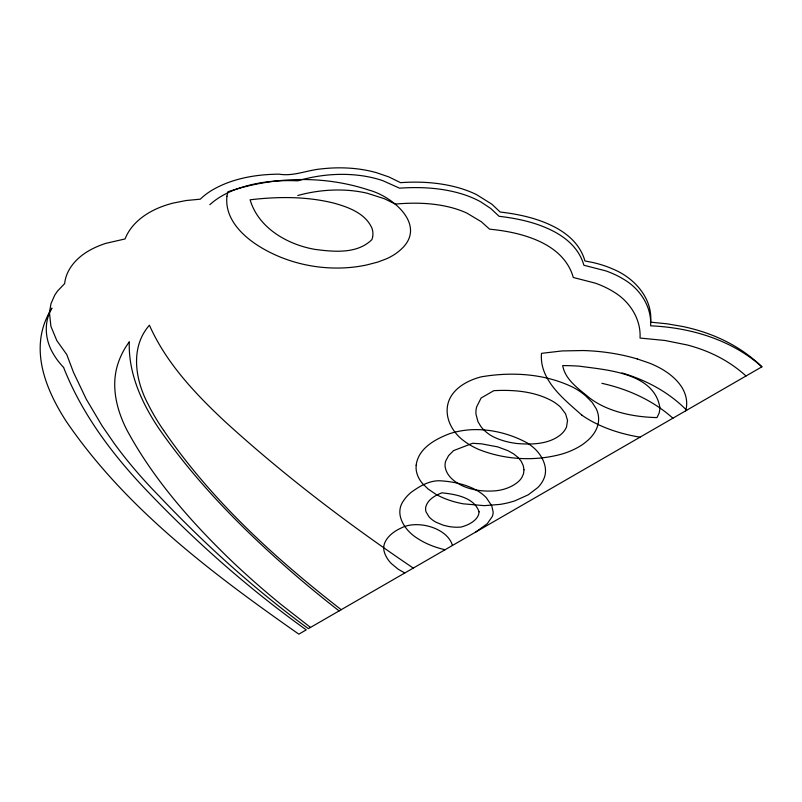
<?xml version="1.0" encoding="UTF-8"?>
<svg xmlns="http://www.w3.org/2000/svg" width="802" height="802" viewBox="0 0 802 802"><rect width="100%" height="100%" fill="white"/><g stroke="black" fill="none" stroke-linecap="round" stroke-linejoin="round"><path stroke-width="1.2" d="M685.61 410.855C688.417 401.782 685.57 391.847 679.906 384.479A86.796 50.115 0 0 0 649.56 363.156L637.279 358.955M209.823 204.69L213.372 201.683A87.228 50.366 0 0 1 235.788 189.402C255.517 182.044 276.85 179.879 297.773 180.831C319.306 174.515 342.223 172.56 364.429 176.119A78.686 45.433 0 0 1 382.875 180.701L399.506 188.169C420.99 186.665 442.955 187.889 463.586 194.475A84.962 49.052 0 0 1 480.859 201.934L490.744 208.48L499.105 216.309C518.533 218.555 538.102 222.866 555.405 232.299A91.879 53.052 0 0 1 569.891 242.695C576.417 248.831 581.5 256.57 583.876 265.251L605.871 270.896A86.135 49.734 0 0 1 623.906 279.417C640.076 288.88 651.765 306.685 650.633 325.823C690.682 327.567 731.574 339.677 761.9 366.815L308.369 628.658C254.485 589.29 204.831 544.317 158.966 495.897A862.12 497.741 0 0 1 114.425 443.707L102.135 425.922L86.235 399.105L73.473 372.318L66.777 354.574L56.802 340.569L50.917 326.364L49.433 312.449L51.017 303.547L54.767 295.106L57.483 291.096L64.651 283.607C66.165 268.7 77.543 256.881 90.205 250.013A76.03 43.889 0 0 1 105.894 243.337L125.052 238.946C130.475 225.011 142.856 215.066 156.139 209.001A78.055 45.062 0 0 1 173.182 203.076L186.144 200.52L200.289 199.187A84.451 48.752 0 0 1 212.219 190.074C232.329 178.345 256.008 174.375 279.016 174.154C293.542 176.59 306.965 170.154 321.291 168.901C332.92 167.568 344.7 167.458 356.349 168.761A83.177 48.02 0 0 1 376.389 172.651L388.92 176.951L400.559 182.666C419.907 181.292 439.576 182.475 458.313 187.708A88.992 51.378 0 0 1 476.468 194.575L491.806 204.149L500.167 212.029C519.596 214.274 539.155 218.585 556.458 228.009A91.879 53.052 0 0 1 570.954 238.405C577.48 244.55 582.563 252.289 584.939 260.971L592.508 262.434A82.506 47.639 0 0 1 612.939 269.071C634.051 277.692 652.798 298.043 650.633 322.153L667.374 323.848L683.374 326.635A134.185 77.473 0 0 1 705.91 332.89C726.682 340.088 746.141 351.406 761.9 366.815M475.797 531.997L487.305 523.666L492.318 516.448A36.712 21.193 0 0 0 493.15 511.897L491.746 505.811L486.343 497.721A55.127 31.829 0 0 0 474.072 488.939C463.847 483.917 452.488 481.651 441.19 480.849C430.213 479.937 419.817 486.012 411.205 492.298A64.401 37.183 0 0 0 403.777 500.378C393.421 514.252 405.301 531.155 417.782 538.573A71.508 41.283 0 0 0 445.06 549.741M297.773 195.518C314.234 190.966 331.467 189.122 348.509 190.385A77.844 44.942 0 0 1 367.065 193.192L384.509 198.766L395.266 204.079C413.501 202.475 432.118 202.786 449.962 207.217A75.719 43.719 0 0 1 466.884 213.111L481.39 221.783L489.571 229.161C506.894 230.866 524.287 234.284 540.147 241.703A87.187 50.336 0 0 1 555.545 251.226C563.916 257.943 570.473 267.066 573.28 277.492L595.274 283.136A86.135 49.734 0 0 1 613.309 291.657C629.48 301.111 641.169 318.925 640.036 338.053L664.958 340.479L687.354 345A121.944 70.406 0 0 1 707.404 351.697C721.529 357.512 734.712 365.672 746 375.988M622.031 372.93L626.933 374.474A143.989 83.137 0 0 1 645.339 381.662C660.647 388.669 674.823 398.253 686.662 410.243M404.799 572.979L398.213 569.24L391.246 563.455A62.205 35.92 0 0 1 383.887 550.232C382.775 544.508 386.203 538.984 390.203 535.165A47.117 27.208 0 0 1 401.491 527.866C416.91 519.816 447.065 527.375 452.488 545.45M413.281 568.087C347.226 523.435 283.587 475.025 224.66 421.261C194.986 393.421 166.084 362.865 149.423 325.211C129.603 347.687 135.388 380.84 148.56 405.07A471.736 272.359 0 0 0 163.648 430.383M581.781 415.055C563.906 399.195 539.134 379.947 541.49 353.351L562.122 350.935L583.144 350.534A131.849 76.12 0 0 1 637.279 358.955M310.494 627.425L281.713 604.979A1260.203 727.574 0 0 1 228.53 558.002C189.493 519.977 152.971 478.343 126.967 430.163C116.671 410.103 110.716 386.213 117.834 364.118A187.127 108.039 0 0 1 125.603 347.256L129.292 341.732C128.18 372.95 141.593 402.674 158.616 428.118C197.883 484.749 247.086 533.781 299.256 578.503A1632.902 942.751 0 0 0 339.106 610.913M341.221 609.69C274.665 558.052 211.407 500.288 163.648 430.383M672.888 418.203C656.908 403.857 637.48 393.712 617.039 387.356A130.937 75.599 0 0 0 601.891 383.326M63.599 367.426C82.155 414.694 113.373 455.877 148.37 492.227C196.69 542.743 249.402 589.149 306.254 629.881L298.835 634.161C212.801 573.871 126.064 509.039 66.175 421.261C48.341 393.551 33.022 358.745 43.719 325.502A196.67 113.543 0 0 1 51.94 308.078C43.739 321.662 44.872 339.246 52.681 352.73A143.307 82.736 0 0 0 63.599 367.426M640.036 437.17A116.49 67.258 0 0 1 581.751 415.065M567.535 420.459L566.533 426.875A40.471 23.368 0 0 1 560.738 434.664C548.648 444.448 531.736 444.709 516.939 443.506A51.879 29.955 0 0 1 490.634 435.326A57.343 33.103 0 0 1 480.799 426.403L477.932 421.591L475.977 414.203A63.819 36.852 0 0 1 476.629 406.945L481.09 398.013L493.811 390.674C513.601 389.612 534.453 391.276 552.137 400.96A55.649 32.13 0 0 1 560.568 407.185L565.57 413.812L567.535 420.459M416.158 465.19L416.088 468.318A64.541 37.263 0 0 0 422.413 483.436L428.078 488.979L435.526 494.062A68.782 39.709 0 0 0 463.285 503.826L484.268 505.651L500.037 504.398A61.433 35.468 0 0 0 515.004 500.789L528.197 494.844L537.821 487.536A58.736 33.915 0 0 0 543.676 479.175C548.257 469.491 543.636 458.483 536.999 451.025A64.912 37.473 0 0 0 527.074 442.864C503.897 430.313 474.724 425.361 449.331 433.792C435.025 439.326 418.323 448.348 416.158 465.19M523.987 469.802L523.516 473.741L521.912 477.421A35.448 20.461 0 0 1 517.501 482.373C510.172 488.177 500.789 490.884 491.516 491.024A42.045 24.281 0 0 1 462.052 485.651C454.273 481.912 446.213 475.506 445.09 466.383A40.671 23.479 0 0 1 445.762 460.909L448.599 455.616L453.541 450.624L472.619 443.285L481.541 443.847L497.691 446.874L507.836 450.634L513.43 453.762L517.942 457.34L521.26 461.34L523.255 465.631L523.987 469.802M226.946 196.209C224.289 220.139 244.931 238.465 263.888 249.121C287.617 262.545 315.116 268.921 342.324 267.958A84.771 48.942 0 0 0 367.005 264.881L377.832 262.064L386.544 258.775A60.13 34.717 0 0 0 400.128 250.184C428.158 226.154 393.291 196.6 368.97 190.104C323.467 174.976 273.081 176.53 227.838 191.838L226.946 196.209M479.075 511.836C478.964 517.009 474.664 520.839 470.513 523.265A32.321 18.667 0 0 1 460.96 527.094L457.812 527.225A29.524 17.043 0 0 1 448.789 526.513L443.285 525.22L436.057 522.232A34.426 19.87 0 0 1 428.95 516.729L425.992 511.806A29.714 17.153 0 0 1 425.942 506.343C428.178 499.245 435.376 495.335 441.892 492.839C455.335 494.243 474.152 497.24 479.075 511.836M447.476 406.093C445.29 420.108 453.561 433.611 464.709 441.491A75.218 43.428 0 0 0 478.854 449.491C504.949 459.837 534.623 461.531 561.711 454.112A67.017 38.686 0 0 0 571.746 450.463A67.468 38.957 0 0 0 584.457 443.135L587.796 440.388A68.21 39.378 0 0 0 596.217 408.729L592.117 402.323L586.001 396.178A77.804 44.922 0 0 0 573.46 387.526C545.18 373.562 511.877 371.587 481.17 376.86C466.543 380.599 450.072 389.842 447.476 406.093M660.006 408.408L659.134 413.1L656.998 417.591C641.42 417.24 625.771 414.945 611.114 409.551A82.907 47.869 0 0 1 588.909 397.421C578.533 388.669 565.28 379.927 562.683 365.592A137.794 79.558 0 0 1 579.204 366.163C607.194 370.063 655.013 372.81 660.006 408.408M372.579 237.262L371.948 239.557C357.241 254.244 333.632 251.848 314.735 249.352C287.276 244.51 258.424 227.989 250.094 199.798C277.783 196.52 306.244 196.3 333.462 203.016C348.088 207.016 365.271 213.142 371.887 228.059A49.574 28.621 0 0 1 372.589 237.262"/></g></svg>
